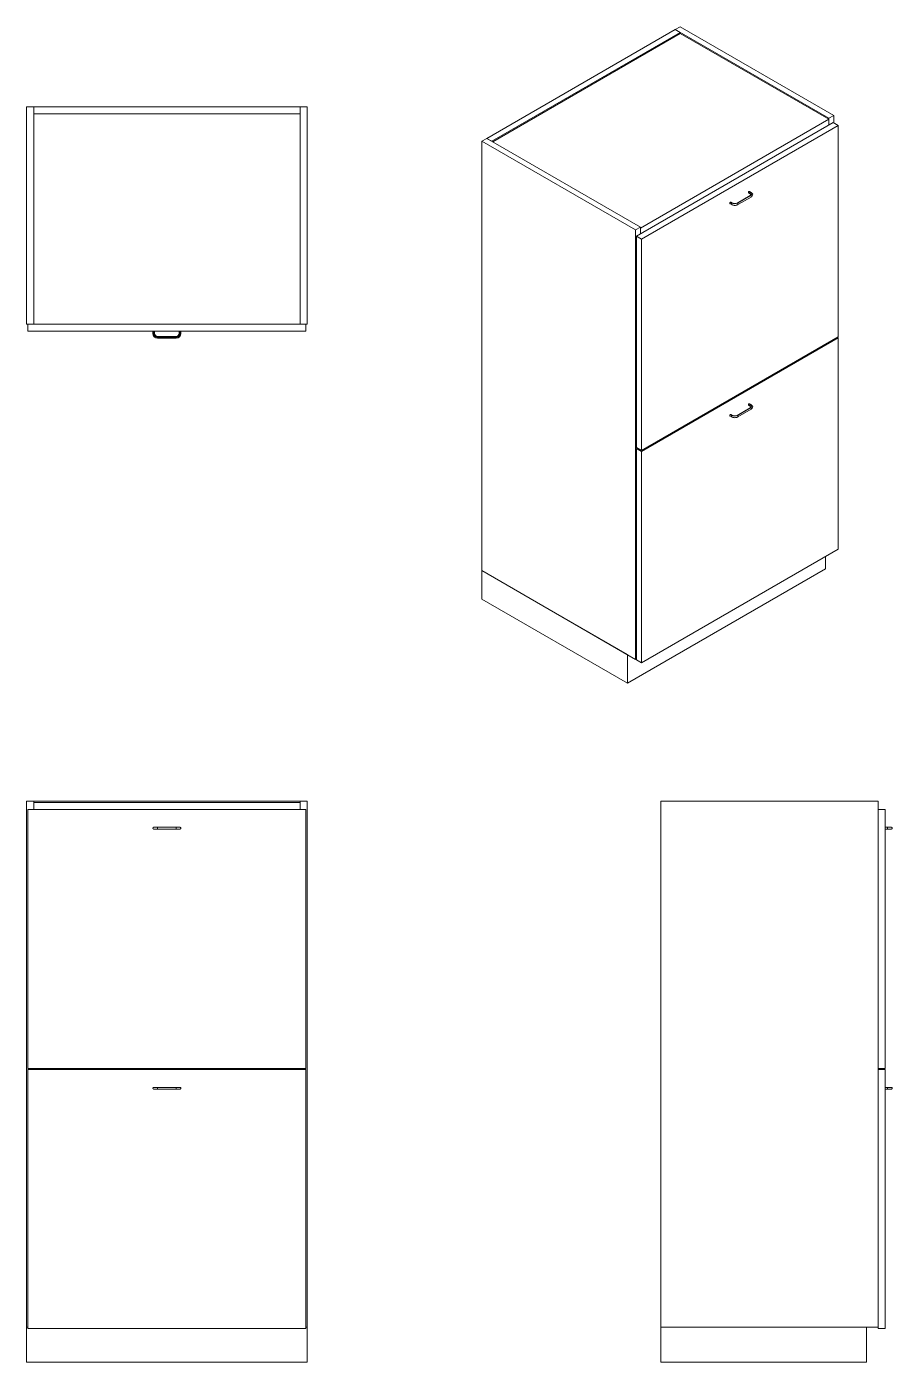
# Model space of a CAD drawing. Header units: millimetres. Extents: x 131 to 690, y 168 to 741.
# Drawn here: x 291.6 to 384.2, y 598.1 to 740.9 of the extents above; entities that cross this region are included whole.
import ezdxf

# ---------------------------------------------------------------- set-up
doc = ezdxf.new("R2010")
doc.units = ezdxf.units.MM
doc.layers.add('Standard', color=40, linetype='Continuous')

msp = doc.modelspace()

# ---------------------------------------------------------------- linework, layer by layer
at = {"layer": 'Standard', "linetype": 'Continuous', "lineweight": 0, "extrusion": (-5.55112e-17, 0.816497, 0.57735)}
for p, q in [((360.97, 740.61), (340.81, 728.97)), ((341.34, 728.67), (361.5, 740.3)), ((341.43, 728.62), (361.5, 740.2)), ((360.97, 740.61), (361.5, 740.91)), ((361.5, 740.3), (360.97, 740.61)), ((377.41, 731.12), (360.97, 740.61)), ((361.5, 740.91), (377.94, 731.42)), ((361.5, 740.2), (361.5, 740.3)), ((377.41, 731.01), (361.5, 740.2)), ((377.94, 731.42), (377.41, 731.12)), ((377.94, 731.42), (377.94, 730.61)), ((356.81, 718.51), (377.85, 730.66)), ((377.41, 731.01), (357.25, 719.38)), ((357.25, 718.77), (377.41, 730.4)), ((378.38, 730.35), (357.34, 718.21)), ((377.41, 730.4), (377.41, 731.12)), ((377.41, 730.4), (377.41, 731.01)), ((378.38, 730.35), (377.85, 730.66)), ((378.38, 707.74), (378.38, 730.35)), ((340.81, 728.97), (340.28, 728.67)), ((340.28, 728.67), (340.28, 682.74)), ((356.72, 719.18), (340.28, 728.67)), ((340.81, 728.97), (341.34, 728.67)), ((340.81, 728.97), (357.25, 719.48)), ((368.98, 722.87), (367.57, 722.05)), ((367.62, 722.05), (369.03, 722.86)), ((368.81, 723.14), (368.98, 723.04)), ((369.03, 723.19), (368.85, 723.3)), ((368.9, 723.3), (369.08, 723.2)), ((367, 721.89), (366.82, 721.99)), ((366.87, 722.15), (367.04, 722.05)), ((367.09, 722.05), (366.91, 722.15)), ((369.08, 722.7), (367.66, 721.89)), ((357.25, 719.48), (356.72, 719.18)), ((356.72, 673.25), (356.72, 719.18)), ((356.81, 718.51), (357.34, 718.21)), ((356.81, 695.91), (356.81, 718.51)), ((357.25, 719.48), (357.25, 718.77)), ((357.25, 719.38), (357.25, 718.77)), ((357.34, 718.21), (357.34, 695.6)), ((357.34, 695.6), (378.38, 707.74)), ((378.38, 707.64), (357.34, 695.5)), ((378.38, 707.64), (378.29, 707.69)), ((378.38, 685.04), (378.38, 707.64)), ((368.98, 700.16), (367.57, 699.34)), ((367.62, 699.34), (369.03, 700.15)), ((369.08, 700), (367.66, 699.18)), ((368.81, 700.43), (368.98, 700.33)), ((369.03, 700.49), (368.85, 700.59)), ((368.9, 700.59), (369.08, 700.49)), ((367, 699.18), (366.82, 699.28)), ((366.87, 699.44), (367.04, 699.34)), ((367.09, 699.34), (366.91, 699.44)), ((356.81, 695.91), (357.34, 695.6)), ((356.81, 695.8), (356.9, 695.85)), ((356.81, 695.8), (357.34, 695.5)), ((356.81, 673.2), (356.81, 695.8)), ((357.34, 695.5), (357.34, 672.89)), ((357.34, 672.89), (378.38, 685.04)), ((377.05, 682.94), (377.05, 684.27)), ((377.05, 682.94), (355.84, 670.7)), ((340.28, 682.74), (355.84, 673.76)), ((340.28, 679.68), (340.28, 682.74)), ((340.28, 682.74), (356.72, 673.25)), ((355.84, 670.7), (340.28, 679.68)), ((355.84, 670.7), (355.84, 673.76)), ((356.81, 673.3), (356.72, 673.25)), ((356.81, 673.2), (357.34, 672.89))]:
    msp.add_line(p, q, dxfattribs=at)
at = {"layer": 'Standard', "linetype": 'Continuous', "lineweight": 0}
for p, q in [((292.32, 732.36), (291.57, 732.36)), ((291.57, 709.11), (291.57, 732.36)), ((292.32, 732.36), (292.32, 731.61)), ((320.82, 732.36), (292.32, 732.36)), ((292.32, 732.36), (292.32, 709.11)), ((292.32, 731.61), (320.82, 731.61)), ((320.82, 731.61), (320.82, 732.36)), ((320.82, 709.11), (320.82, 732.36)), ((320.82, 732.36), (321.57, 732.36)), ((321.57, 732.36), (321.57, 709.11)), ((292.32, 709.11), (291.57, 709.11)), ((291.7, 709.11), (291.7, 708.36)), ((320.82, 709.11), (292.32, 709.11)), ((321.57, 709.11), (320.82, 709.11)), ((321.45, 708.36), (321.45, 709.11)), ((321.45, 708.36), (291.7, 708.36)), ((305.07, 708.11), (305.07, 708.36)), ((305.17, 708.36), (305.17, 708.11)), ((305.26, 708.11), (305.26, 708.36)), ((307.57, 707.8), (305.57, 707.8)), ((305.57, 707.7), (307.57, 707.7)), ((307.57, 707.61), (305.57, 707.61)), ((307.89, 708.36), (307.89, 708.11)), ((307.98, 708.11), (307.98, 708.36)), ((308.07, 708.36), (308.07, 708.11))]:
    msp.add_line(p, q, dxfattribs=at)
at = {"layer": 'Standard', "linetype": 'Continuous', "lineweight": 0, "extrusion": (0, 1, 0)}
for p, q in [((292.32, 658.08), (291.57, 658.08)), ((291.57, 601.83), (291.57, 658.08)), ((291.7, 657.2), (291.7, 629.51)), ((321.45, 657.2), (291.7, 657.2)), ((292.32, 658.08), (320.82, 658.08)), ((292.32, 658.08), (292.32, 657.2)), ((292.32, 657.95), (292.32, 657.2)), ((320.82, 657.95), (292.32, 657.95)), ((321.57, 658.08), (320.82, 658.08)), ((320.82, 657.2), (320.82, 658.08)), ((320.82, 657.2), (320.82, 657.95)), ((321.45, 629.51), (321.45, 657.2)), ((321.57, 658.08), (321.57, 601.83)), ((359.43, 658.08), (359.43, 601.83)), ((382.68, 658.08), (359.43, 658.08)), ((382.68, 601.83), (382.68, 658.08)), ((382.68, 657.2), (383.43, 657.2)), ((383.43, 657.2), (383.43, 629.51)), ((305.57, 655.29), (305.17, 655.29)), ((305.17, 655.11), (305.57, 655.11)), ((305.57, 655.29), (307.57, 655.29)), ((307.57, 655.11), (305.57, 655.11)), ((307.98, 655.29), (307.57, 655.29)), ((307.57, 655.11), (307.98, 655.11)), ((383.43, 655.29), (383.68, 655.29)), ((383.68, 655.11), (383.43, 655.11)), ((384.09, 655.29), (383.68, 655.29)), ((383.68, 655.11), (384.09, 655.11)), ((291.7, 629.51), (321.45, 629.51)), ((291.7, 629.39), (291.7, 601.7)), ((321.45, 629.39), (291.7, 629.39)), ((292.32, 629.51), (292.32, 629.39)), ((320.82, 629.39), (320.82, 629.51)), ((321.45, 601.7), (321.45, 629.39)), ((382.68, 629.51), (383.43, 629.51)), ((382.68, 629.39), (383.43, 629.39)), ((383.43, 629.39), (383.43, 601.7)), ((305.57, 627.48), (305.17, 627.48)), ((305.17, 627.29), (305.57, 627.29)), ((305.57, 627.48), (307.57, 627.48)), ((307.57, 627.29), (305.57, 627.29)), ((307.98, 627.48), (307.57, 627.48)), ((307.57, 627.29), (307.98, 627.29)), ((383.43, 627.48), (383.68, 627.48)), ((383.68, 627.29), (383.43, 627.29)), ((384.09, 627.48), (383.68, 627.48)), ((383.68, 627.29), (384.09, 627.29)), ((291.57, 598.08), (291.57, 601.83)), ((291.7, 601.83), (291.57, 601.83)), ((291.7, 601.7), (321.45, 601.7)), ((321.57, 601.83), (321.45, 601.83)), ((321.57, 598.08), (321.57, 601.83)), ((359.43, 601.83), (381.43, 601.83)), ((359.43, 598.08), (359.43, 601.83)), ((359.43, 601.83), (382.68, 601.83)), ((381.43, 598.08), (381.43, 601.83)), ((382.68, 601.7), (382.68, 601.83)), ((382.68, 601.7), (383.43, 601.7)), ((321.57, 598.08), (291.57, 598.08)), ((381.43, 598.08), (359.43, 598.08))]:
    msp.add_line(p, q, dxfattribs=at)
at = {"layer": 'Standard', "linetype": 'Continuous', "lineweight": 0}
for centre, radius, start, end in [((305.57, 708.11), 0.5, 180, 270), ((305.57, 708.11), 0.313, 180, 270), ((307.57, 708.11), 0.5, 270, 0), ((307.57, 708.11), 0.313, 270, 0)]:
    msp.add_arc(centre, radius, start, end, dxfattribs=at)
at = {"layer": 'Standard', "linetype": 'Continuous', "lineweight": 0, "extrusion": (-1.88578e-16, 1.72974e-16, -1)}
for centre in [(368.85, 723.22), (368.85, 700.51)]:
    msp.add_ellipse(centre, major_axis=(-0.0469, -0.0812), ratio=0.57735, start_param=0, end_param=2.356194, dxfattribs=at)
at = {"layer": 'Standard', "linetype": 'Continuous', "lineweight": 0, "extrusion": (-1.0903e-16, 2.55245e-16, -1)}
msp.add_ellipse((368.85, 723.22), major_axis=(0.0469, 0.0812), ratio=0.57735, start_param=-0.785398, end_param=0, dxfattribs=at)
at = {"layer": 'Standard', "linetype": 'Continuous', "lineweight": 0, "extrusion": (-9.16287e-18, 2.61685e-16, -1)}
for centre in [(366.87, 722.07), (366.87, 699.36)]:
    msp.add_ellipse(centre, major_axis=(-0.0469, -0.0812), ratio=0.57735, start_param=0, end_param=2.356194, dxfattribs=at)
at = {"layer": 'Standard', "linetype": 'Continuous', "lineweight": 0, "extrusion": (-1.53385e-16, 3.44952e-16, -1)}
for centre in [(366.87, 722.07), (368.85, 700.51), (366.87, 699.36)]:
    msp.add_ellipse(centre, major_axis=(0.0469, 0.0812), ratio=0.57735, start_param=-0.785398, end_param=0, dxfattribs=at)
at = {"layer": 'Standard', "linetype": 'Continuous', "lineweight": 0}
for points in [[(369.03, 723.19), (369.03, 723.19), (369.01, 723.18), (369, 723.17), (368.98, 723.15), (368.97, 723.12), (368.97, 723.1), (368.96, 723.08), (368.97, 723.06), (368.97, 723.05), (368.98, 723.04), (368.98, 723.04)], [(369.03, 722.86), (369.03, 722.87), (369.01, 722.87), (369, 722.87), (368.99, 722.87), (368.98, 722.87)], [(369.08, 723.2), (369.07, 723.2), (369.06, 723.2), (369.05, 723.2), (369.04, 723.2), (369.03, 723.19)], [(369.03, 722.86), (369.11, 722.92), (369.19, 723.03), (369.11, 723.14), (369.03, 723.19)], [(369.08, 722.7), (369.08, 722.71), (369.09, 722.71), (369.1, 722.73), (369.1, 722.75), (369.1, 722.77), (369.09, 722.79), (369.08, 722.81), (369.06, 722.83), (369.05, 722.85), (369.04, 722.86), (369.03, 722.86)], [(367, 721.89), (366.99, 721.89), (366.98, 721.9), (366.98, 721.91), (366.98, 721.93), (366.98, 721.95), (366.98, 721.97), (366.99, 722), (367.01, 722.02), (367.03, 722.03), (367.04, 722.04), (367.04, 722.05)], [(367.04, 722.05), (367.05, 722.05), (367.06, 722.05), (367.08, 722.06), (367.09, 722.05), (367.09, 722.05)], [(367.04, 722.05), (367.14, 722), (367.33, 721.95), (367.52, 722), (367.62, 722.05)], [(367.62, 722.05), (367.61, 722.05), (367.6, 722.05), (367.58, 722.06), (367.57, 722.05), (367.57, 722.05)], [(367.66, 721.89), (367.67, 721.89), (367.67, 721.9), (367.68, 721.91), (367.68, 721.93), (367.68, 721.95), (367.67, 721.97), (367.66, 722), (367.65, 722.02), (367.63, 722.03), (367.62, 722.04), (367.62, 722.05)], [(305.07, 708.11), (305.07, 708.11), (305.08, 708.11), (305.09, 708.11), (305.1, 708.11), (305.12, 708.11), (305.14, 708.11), (305.16, 708.11), (305.17, 708.11)], [(305.17, 708.11), (305.18, 707.98), (305.26, 707.79), (305.45, 707.71), (305.57, 707.7)], [(305.17, 708.11), (305.18, 708.11), (305.19, 708.11), (305.22, 708.11), (305.24, 708.11), (305.25, 708.11), (305.26, 708.11), (305.26, 708.11), (305.26, 708.11)], [(305.57, 707.7), (305.57, 707.71), (305.57, 707.73), (305.57, 707.75), (305.57, 707.77), (305.57, 707.78), (305.57, 707.79), (305.57, 707.8), (305.57, 707.8)], [(305.57, 707.61), (305.57, 707.61), (305.57, 707.61), (305.57, 707.62), (305.57, 707.63), (305.57, 707.65), (305.57, 707.68), (305.57, 707.69), (305.57, 707.7)], [(307.57, 707.7), (307.7, 707.71), (307.89, 707.79), (307.97, 707.98), (307.98, 708.11)], [(307.57, 707.7), (307.57, 707.71), (307.57, 707.73), (307.57, 707.75), (307.57, 707.77), (307.57, 707.78), (307.57, 707.79), (307.57, 707.8), (307.57, 707.8)], [(307.57, 707.61), (307.57, 707.61), (307.57, 707.61), (307.57, 707.62), (307.57, 707.63), (307.57, 707.65), (307.57, 707.68), (307.57, 707.69), (307.57, 707.7)], [(307.98, 708.11), (307.97, 708.11), (307.96, 708.11), (307.93, 708.11), (307.91, 708.11), (307.9, 708.11), (307.89, 708.11), (307.89, 708.11), (307.89, 708.11)], [(308.07, 708.11), (308.07, 708.11), (308.07, 708.11), (308.06, 708.11), (308.05, 708.11), (308.03, 708.11), (308.01, 708.11), (307.99, 708.11), (307.98, 708.11)], [(369.03, 700.49), (369.03, 700.48), (369.01, 700.47), (369, 700.46), (368.98, 700.44), (368.97, 700.41), (368.97, 700.39), (368.96, 700.37), (368.97, 700.35), (368.97, 700.34), (368.98, 700.33), (368.98, 700.33)], [(369.03, 700.15), (369.03, 700.16), (369.01, 700.16), (369, 700.16), (368.99, 700.16), (368.98, 700.16)], [(369.08, 700.49), (369.07, 700.49), (369.06, 700.5), (369.05, 700.49), (369.04, 700.49), (369.03, 700.49)], [(369.03, 700.15), (369.11, 700.21), (369.19, 700.32), (369.11, 700.43), (369.03, 700.49)], [(369.08, 700), (369.08, 700), (369.09, 700.01), (369.1, 700.02), (369.1, 700.04), (369.1, 700.06), (369.09, 700.08), (369.08, 700.1), (369.06, 700.12), (369.05, 700.14), (369.04, 700.15), (369.03, 700.15)], [(367, 699.18), (366.99, 699.18), (366.98, 699.19), (366.98, 699.2), (366.98, 699.22), (366.98, 699.24), (366.98, 699.27), (366.99, 699.29), (367.01, 699.31), (367.03, 699.33), (367.04, 699.33), (367.04, 699.34)], [(367.04, 699.34), (367.05, 699.34), (367.06, 699.35), (367.08, 699.35), (367.09, 699.34), (367.09, 699.34)], [(367.04, 699.34), (367.14, 699.29), (367.33, 699.25), (367.52, 699.29), (367.62, 699.34)], [(367.62, 699.34), (367.61, 699.34), (367.6, 699.35), (367.58, 699.35), (367.57, 699.34), (367.57, 699.34)], [(367.66, 699.18), (367.67, 699.18), (367.67, 699.19), (367.68, 699.2), (367.68, 699.22), (367.68, 699.24), (367.67, 699.27), (367.66, 699.29), (367.65, 699.31), (367.63, 699.33), (367.62, 699.33), (367.62, 699.34)], [(305.17, 655.11), (305.16, 655.11), (305.14, 655.11), (305.12, 655.12), (305.1, 655.13), (305.09, 655.15), (305.08, 655.18), (305.07, 655.2), (305.08, 655.23), (305.09, 655.25), (305.1, 655.27), (305.12, 655.28), (305.14, 655.29), (305.16, 655.29), (305.17, 655.29)], [(305.57, 655.11), (305.57, 655.11), (305.57, 655.11), (305.57, 655.12), (305.57, 655.13), (305.57, 655.15), (305.57, 655.18), (305.57, 655.2), (305.57, 655.23), (305.57, 655.25), (305.57, 655.27), (305.57, 655.28), (305.57, 655.29), (305.57, 655.29), (305.57, 655.29)], [(307.57, 655.11), (307.57, 655.11), (307.57, 655.11), (307.57, 655.12), (307.57, 655.13), (307.57, 655.15), (307.57, 655.18), (307.57, 655.2), (307.57, 655.23), (307.57, 655.25), (307.57, 655.27), (307.57, 655.28), (307.57, 655.29), (307.57, 655.29), (307.57, 655.29)], [(307.98, 655.11), (307.99, 655.11), (308.01, 655.11), (308.03, 655.12), (308.05, 655.13), (308.06, 655.15), (308.07, 655.18), (308.08, 655.2), (308.07, 655.23), (308.06, 655.25), (308.05, 655.27), (308.03, 655.28), (308.01, 655.29), (307.99, 655.29), (307.98, 655.29)], [(383.68, 655.11), (383.68, 655.11), (383.68, 655.11), (383.68, 655.12), (383.68, 655.13), (383.68, 655.15), (383.68, 655.18), (383.68, 655.2), (383.68, 655.23), (383.68, 655.25), (383.68, 655.27), (383.68, 655.28), (383.68, 655.29), (383.68, 655.29), (383.68, 655.29)], [(384.09, 655.11), (384.1, 655.11), (384.11, 655.11), (384.14, 655.12), (384.16, 655.13), (384.17, 655.15), (384.18, 655.18), (384.18, 655.2), (384.18, 655.23), (384.17, 655.25), (384.16, 655.27), (384.14, 655.28), (384.11, 655.29), (384.1, 655.29), (384.09, 655.29)], [(305.17, 627.29), (305.16, 627.29), (305.14, 627.3), (305.12, 627.31), (305.1, 627.32), (305.09, 627.34), (305.08, 627.36), (305.07, 627.39), (305.08, 627.41), (305.09, 627.44), (305.1, 627.46), (305.12, 627.47), (305.14, 627.48), (305.16, 627.48), (305.17, 627.48)], [(305.57, 627.29), (305.57, 627.29), (305.57, 627.3), (305.57, 627.31), (305.57, 627.32), (305.57, 627.34), (305.57, 627.36), (305.57, 627.39), (305.57, 627.41), (305.57, 627.44), (305.57, 627.46), (305.57, 627.47), (305.57, 627.48), (305.57, 627.48), (305.57, 627.48)], [(307.57, 627.29), (307.57, 627.29), (307.57, 627.3), (307.57, 627.31), (307.57, 627.32), (307.57, 627.34), (307.57, 627.36), (307.57, 627.39), (307.57, 627.41), (307.57, 627.44), (307.57, 627.46), (307.57, 627.47), (307.57, 627.48), (307.57, 627.48), (307.57, 627.48)], [(307.98, 627.29), (307.99, 627.29), (308.01, 627.3), (308.03, 627.31), (308.05, 627.32), (308.06, 627.34), (308.07, 627.36), (308.08, 627.39), (308.07, 627.41), (308.06, 627.44), (308.05, 627.46), (308.03, 627.47), (308.01, 627.48), (307.99, 627.48), (307.98, 627.48)], [(383.68, 627.29), (383.68, 627.29), (383.68, 627.3), (383.68, 627.31), (383.68, 627.32), (383.68, 627.34), (383.68, 627.36), (383.68, 627.39), (383.68, 627.41), (383.68, 627.44), (383.68, 627.46), (383.68, 627.47), (383.68, 627.48), (383.68, 627.48), (383.68, 627.48)], [(384.09, 627.29), (384.1, 627.29), (384.11, 627.3), (384.14, 627.31), (384.16, 627.32), (384.17, 627.34), (384.18, 627.36), (384.18, 627.39), (384.18, 627.41), (384.17, 627.44), (384.16, 627.46), (384.14, 627.47), (384.11, 627.48), (384.1, 627.48), (384.09, 627.48)]]:
    msp.add_open_spline(points, degree=3, dxfattribs=at)
for points, knots in [([(368.98, 722.87), (369, 722.88), (369.02, 722.89), (369.04, 722.91), (369.05, 722.92), (369.06, 722.94), (369.06, 722.95), (369.05, 722.97), (369.05, 722.97), (369.03, 723), (369.02, 723.01), (369, 723.03), (368.99, 723.03), (368.98, 723.04)], [4.712389, 4.712389, 4.712389, 4.712389, 4.984635, 4.984635, 5.260974, 5.260974, 5.575133, 5.575133, 5.889292, 5.889292, 6.186708, 6.186708, 6.283185, 6.283185, 6.283185, 6.283185]), ([(369.08, 722.7), (369.12, 722.73), (369.15, 722.75), (369.2, 722.81), (369.22, 722.85), (369.24, 722.92), (369.25, 722.96), (369.24, 723.02), (369.22, 723.05), (369.19, 723.11), (369.16, 723.14), (369.12, 723.18), (369.1, 723.19), (369.08, 723.2)], [4.712389, 4.712389, 4.712389, 4.712389, 5.026548, 5.026548, 5.340368, 5.340368, 5.591972, 5.591972, 5.836692, 5.836692, 6.122032, 6.122032, 6.283185, 6.283185, 6.283185, 6.283185]), ([(367, 721.89), (367.03, 721.87), (367.07, 721.85), (367.16, 721.82), (367.21, 721.81), (367.31, 721.81), (367.35, 721.81), (367.45, 721.81), (367.5, 721.82), (367.58, 721.85), (367.63, 721.87), (367.66, 721.89)], [3.141593, 3.141593, 3.141593, 3.141593, 3.455752, 3.455752, 3.769911, 3.769911, 4.08407, 4.08407, 4.39823, 4.39823, 4.712389, 4.712389, 4.712389, 4.712389]), ([(367.09, 722.05), (367.11, 722.04), (367.13, 722.03), (367.19, 722.01), (367.22, 722), (367.28, 722), (367.32, 721.99), (367.38, 722), (367.42, 722), (367.48, 722.01), (367.51, 722.02), (367.55, 722.04), (367.56, 722.04), (367.57, 722.05)], [3.141593, 3.141593, 3.141593, 3.141593, 3.413838, 3.413838, 3.694939, 3.694939, 3.982785, 3.982785, 4.272313, 4.272313, 4.558006, 4.558006, 4.712389, 4.712389, 4.712389, 4.712389]), ([(368.98, 700.16), (369, 700.17), (369.02, 700.18), (369.04, 700.21), (369.05, 700.22), (369.06, 700.23), (369.06, 700.24), (369.05, 700.26), (369.05, 700.27), (369.03, 700.29), (369.02, 700.3), (369, 700.32), (368.99, 700.32), (368.98, 700.33)], [4.712389, 4.712389, 4.712389, 4.712389, 4.984635, 4.984635, 5.260974, 5.260974, 5.575133, 5.575133, 5.889292, 5.889292, 6.186708, 6.186708, 6.283185, 6.283185, 6.283185, 6.283185]), ([(369.08, 700), (369.12, 700.02), (369.15, 700.04), (369.2, 700.11), (369.22, 700.14), (369.24, 700.21), (369.25, 700.25), (369.24, 700.31), (369.22, 700.34), (369.19, 700.4), (369.16, 700.43), (369.12, 700.47), (369.1, 700.48), (369.08, 700.49)], [4.712389, 4.712389, 4.712389, 4.712389, 5.026548, 5.026548, 5.340368, 5.340368, 5.591972, 5.591972, 5.836692, 5.836692, 6.122032, 6.122032, 6.283185, 6.283185, 6.283185, 6.283185]), ([(367, 699.18), (367.03, 699.16), (367.07, 699.14), (367.16, 699.11), (367.21, 699.11), (367.31, 699.1), (367.35, 699.1), (367.45, 699.11), (367.5, 699.11), (367.58, 699.14), (367.63, 699.16), (367.66, 699.18)], [3.141593, 3.141593, 3.141593, 3.141593, 3.455752, 3.455752, 3.769911, 3.769911, 4.08407, 4.08407, 4.39823, 4.39823, 4.712389, 4.712389, 4.712389, 4.712389]), ([(367.09, 699.34), (367.11, 699.33), (367.13, 699.32), (367.19, 699.3), (367.22, 699.3), (367.28, 699.29), (367.32, 699.29), (367.38, 699.29), (367.42, 699.29), (367.48, 699.3), (367.51, 699.31), (367.55, 699.33), (367.56, 699.34), (367.57, 699.34)], [3.141593, 3.141593, 3.141593, 3.141593, 3.413838, 3.413838, 3.694939, 3.694939, 3.982785, 3.982785, 4.272313, 4.272313, 4.558006, 4.558006, 4.712389, 4.712389, 4.712389, 4.712389])]:
    msp.add_open_spline(points, degree=3, knots=knots, dxfattribs=at)

doc.saveas('drawing.dxf')
